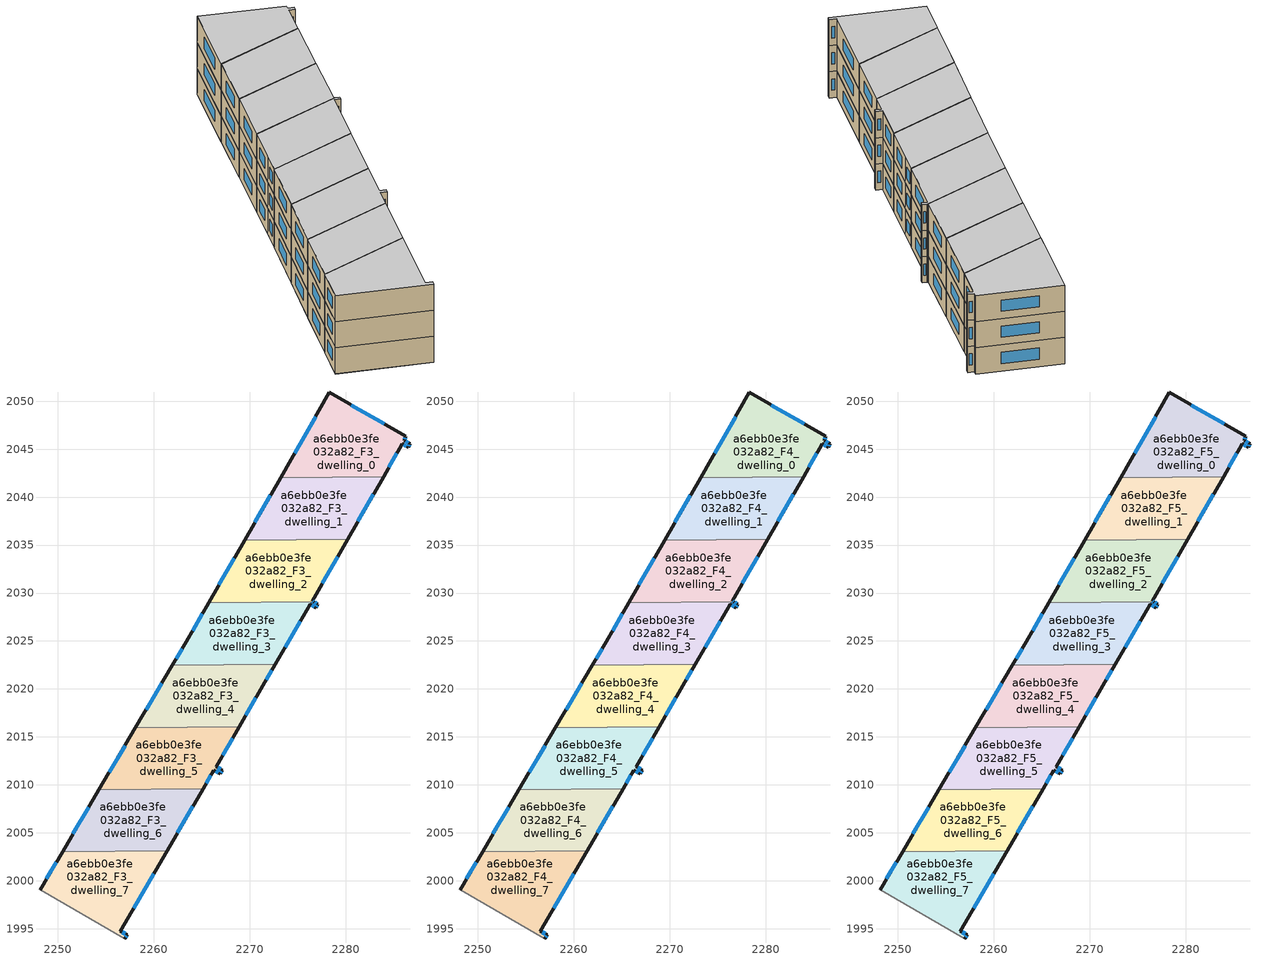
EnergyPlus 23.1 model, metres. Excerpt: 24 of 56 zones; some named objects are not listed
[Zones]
a6ebb0e3fe032a82_F3_dwelling_0
 floor to a6ebb0e3fe032a82_F2_dwelling_0 (EU_floor_Construction): 2286.3,2046.32 2286.11,2045.9 2286.71,2045.56 2286.51,2045.21 2285.9,2045.55 2283.95,2042.14 2273.22,2042.04 2278.32,2050.91 z9
 wall outside (EU_wall_Construction): 2283.95,2042.14 2285.9,2045.55 2286.51,2045.21 2286.72,2045.56 2286.11,2045.9 2286.3,2046.32 2278.32,2050.91 2273.22,2042.04 z9:12
 wall to a6ebb0e3fe032a82_F3_dwelling_1 (EU_wall_Construction): 2273.22,2042.03 2283.95,2042.14 z9:12
 window (EU_Window_Construction): 2286.54,2045.66 2286.28,2045.8 / 2286.57,2045.31 2286.66,2045.46 / 2286.07,2045.45 2286.34,2045.31 / 2284.51,2043.12 2285.34,2044.57 / 2276.86,2048.38 2274.68,2044.57 / 2284.02,2047.63 2280.6,2049.6 / 2286.17,2046.02 2286.24,2046.2 z9.86:11.14
a6ebb0e3fe032a82_F3_dwelling_1
 floor to a6ebb0e3fe032a82_F2_dwelling_1 (EU_floor_Construction): 2283.95,2042.14 2280.22,2035.61 2269.47,2035.5 2273.22,2042.04 z9
 wall outside (EU_wall_Construction): 2273.22,2042.04 2269.47,2035.5 / 2280.22,2035.61 2283.95,2042.14 z9:12
 wall to a6ebb0e3fe032a82_F3_dwelling_2 (EU_wall_Construction): 2269.47,2035.5 2280.22,2035.61 z9:12
 window (EU_Window_Construction): 2272.15,2040.17 2270.54,2037.37 / 2281.29,2037.48 2282.89,2040.28 z9.86:11.14
a6ebb0e3fe032a82_F3_dwelling_2
 floor to a6ebb0e3fe032a82_F2_dwelling_2 (EU_floor_Construction): 2280.22,2035.61 2276.54,2029.15 2276.63,2029.09 2265.72,2028.99 2269.47,2035.5 z9
 wall outside (EU_wall_Construction): 2276.63,2029.09 2276.54,2029.15 2280.22,2035.61 / 2269.47,2035.5 2265.72,2028.99 z9:12
 wall to a6ebb0e3fe032a82_F3_dwelling_3 (EU_wall_Construction): 2265.72,2028.99 2276.63,2029.09 z9:12
 window (EU_Window_Construction): 2276.61,2029.11 2276.57,2029.14 / 2268.4,2033.64 2266.79,2030.85 / 2277.59,2031 2279.17,2033.77 z9.86:11.14
a6ebb0e3fe032a82_F3_dwelling_3
 floor to a6ebb0e3fe032a82_F2_dwelling_3 (EU_floor_Construction): 2277.1,2028.82 2276.91,2028.49 2276.31,2028.82 2272.67,2022.57 2261.94,2022.47 2263.38,2024.91 2265.72,2028.99 2276.63,2029.09 z9
 wall outside (EU_wall_Construction): 2272.67,2022.57 2276.31,2028.82 2276.91,2028.49 2277.1,2028.82 2276.63,2029.09 / 2265.72,2028.99 2263.38,2024.91 2261.94,2022.47 z9:12
 wall to a6ebb0e3fe032a82_F3_dwelling_4 (EU_wall_Construction): 2261.94,2022.47 2272.67,2022.57 z9:12
 window (EU_Window_Construction): 2276.96,2028.58 2277.04,2028.72 / 2276.48,2028.72 2276.74,2028.58 / 2273.71,2024.36 2275.27,2027.03 / 2262.97,2024.21 2262.35,2023.16 / 2265.05,2027.82 2264.05,2026.07 / 2276.97,2028.9 2276.77,2029.02 z9.86:11.14
a6ebb0e3fe032a82_F3_dwelling_4
 floor to a6ebb0e3fe032a82_F2_dwelling_4 (EU_floor_Construction): 2272.67,2022.57 2271.36,2020.32 2268.9,2016.05 2258.09,2015.95 2261.94,2022.47 z9
 wall outside (EU_wall_Construction): 2261.94,2022.47 2258.09,2015.95 / 2268.9,2016.05 2271.36,2020.32 2272.67,2022.57 z9:12
 wall to a6ebb0e3fe032a82_F3_dwelling_5 (EU_wall_Construction): 2258.09,2015.95 2268.9,2016.05 z9:12
 window (EU_Window_Construction): 2260.84,2020.6 2259.19,2017.81 / 2271.73,2020.96 2272.3,2021.93 / 2269.6,2017.27 2270.66,2019.1 z9.86:11.14
a6ebb0e3fe032a82_F3_dwelling_5
 floor to a6ebb0e3fe032a82_F2_dwelling_5 (EU_floor_Construction): 2268.9,2016.05 2266.5,2011.89 2267.15,2011.54 2266.93,2011.17 2266.27,2011.55 2265.14,2009.61 2254.29,2009.5 2258.09,2015.95 z9
 wall outside (EU_wall_Construction): 2265.14,2009.61 2266.27,2011.55 2266.93,2011.17 2267.15,2011.54 2266.5,2011.89 2268.9,2016.05 / 2258.09,2015.95 2254.29,2009.5 z9:12
 wall to a6ebb0e3fe032a82_F3_dwelling_6 (EU_wall_Construction): 2254.29,2009.5 2265.14,2009.61 z9:12
 window (EU_Window_Construction): 2266.46,2011.44 2266.74,2011.28 / 2265.46,2010.16 2265.94,2010.99 / 2257.01,2014.1 2255.38,2011.34 / 2267.18,2013.08 2268.21,2014.86 / 2266.96,2011.64 2266.68,2011.79 / 2266.99,2011.28 2267.08,2011.44 z9.86:11.14
a6ebb0e3fe032a82_F3_dwelling_6
 floor to a6ebb0e3fe032a82_F2_dwelling_6 (EU_floor_Construction): 2265.14,2009.61 2261.4,2003.16 2250.49,2003.05 2254.29,2009.5 z9
 wall outside (EU_wall_Construction): 2261.4,2003.16 2265.14,2009.61 / 2254.29,2009.5 2250.49,2003.05 z9:12
 wall to a6ebb0e3fe032a82_F3_dwelling_7 (EU_wall_Construction): 2250.49,2003.05 2261.4,2003.16 z9:12
 window (EU_Window_Construction): 2262.47,2005 2264.07,2007.76 / 2253.2,2007.65 2251.57,2004.89 z9.86:11.14
a6ebb0e3fe032a82_F3_dwelling_7
 floor to a6ebb0e3fe032a82_F2_dwelling_7 (EU_floor_Construction): 2261.4,2003.16 2256.53,1994.75 2257.23,1994.38 2256.99,1993.98 2248.14,1999.07 2250.49,2003.05 z9
 wall outside (EU_wall_Construction): 2250.49,2003.05 2248.14,1999.07 / 2256.99,1993.98 2257.23,1994.38 2256.53,1994.75 2261.4,2003.16 z9:12
 wall adiabatic (EU_wall_Construction): 2248.14,1999.07 2256.99,1993.98 z9:12
 window (EU_Window_Construction): 2249.82,2001.91 2248.81,2000.21 / 2257.92,1997.15 2260.01,2000.75 / 2257.03,1994.48 2256.73,1994.64 / 2257.06,1994.09 2257.16,1994.27 z9.86:11.14
a6ebb0e3fe032a82_F4_dwelling_0
 floor to a6ebb0e3fe032a82_F3_dwelling_0 (EU_floor_Construction): 2286.3,2046.32 2286.11,2045.9 2286.71,2045.56 2286.51,2045.21 2285.9,2045.55 2283.95,2042.14 2273.22,2042.04 2278.32,2050.91 z12
 wall outside (EU_wall_Construction): 2283.95,2042.14 2285.9,2045.55 2286.51,2045.21 2286.72,2045.56 2286.11,2045.9 2286.3,2046.32 2278.32,2050.91 2273.22,2042.04 z12:15
 wall to a6ebb0e3fe032a82_F4_dwelling_1 (EU_wall_Construction): 2273.22,2042.03 2283.95,2042.14 z12:15
 window (EU_Window_Construction): 2286.54,2045.66 2286.28,2045.8 / 2286.57,2045.31 2286.66,2045.46 / 2286.07,2045.45 2286.34,2045.31 / 2284.51,2043.12 2285.34,2044.57 / 2276.86,2048.38 2274.68,2044.57 / 2284.02,2047.63 2280.6,2049.6 / 2286.17,2046.02 2286.24,2046.2 z12.86:14.14
a6ebb0e3fe032a82_F4_dwelling_1
 floor to a6ebb0e3fe032a82_F3_dwelling_1 (EU_floor_Construction): 2283.95,2042.14 2280.22,2035.61 2269.47,2035.5 2273.22,2042.04 z12
 wall outside (EU_wall_Construction): 2273.22,2042.04 2269.47,2035.5 / 2280.22,2035.61 2283.95,2042.14 z12:15
 wall to a6ebb0e3fe032a82_F4_dwelling_2 (EU_wall_Construction): 2269.47,2035.5 2280.22,2035.61 z12:15
 window (EU_Window_Construction): 2272.15,2040.17 2270.54,2037.37 / 2281.29,2037.48 2282.89,2040.28 z12.86:14.14
a6ebb0e3fe032a82_F4_dwelling_2
 floor to a6ebb0e3fe032a82_F3_dwelling_2 (EU_floor_Construction): 2280.22,2035.61 2276.54,2029.15 2276.63,2029.09 2265.72,2028.99 2269.47,2035.5 z12
 wall outside (EU_wall_Construction): 2276.63,2029.09 2276.54,2029.15 2280.22,2035.61 / 2269.47,2035.5 2265.72,2028.99 z12:15
 wall to a6ebb0e3fe032a82_F4_dwelling_3 (EU_wall_Construction): 2265.72,2028.99 2276.63,2029.09 z12:15
 window (EU_Window_Construction): 2276.61,2029.11 2276.57,2029.14 / 2268.4,2033.64 2266.79,2030.85 / 2277.59,2031 2279.17,2033.77 z12.86:14.14
a6ebb0e3fe032a82_F4_dwelling_3
 floor to a6ebb0e3fe032a82_F3_dwelling_3 (EU_floor_Construction): 2277.1,2028.82 2276.91,2028.49 2276.31,2028.82 2272.67,2022.57 2261.94,2022.47 2263.38,2024.91 2265.72,2028.99 2276.63,2029.09 z12
 wall outside (EU_wall_Construction): 2272.67,2022.57 2276.31,2028.82 2276.91,2028.49 2277.1,2028.82 2276.63,2029.09 / 2265.72,2028.99 2263.38,2024.91 2261.94,2022.47 z12:15
 wall to a6ebb0e3fe032a82_F4_dwelling_4 (EU_wall_Construction): 2261.94,2022.47 2272.67,2022.57 z12:15
 window (EU_Window_Construction): 2276.96,2028.58 2277.04,2028.72 / 2276.48,2028.72 2276.74,2028.58 / 2273.71,2024.36 2275.27,2027.03 / 2262.97,2024.21 2262.35,2023.16 / 2265.05,2027.82 2264.05,2026.07 / 2276.97,2028.9 2276.77,2029.02 z12.86:14.14
a6ebb0e3fe032a82_F4_dwelling_4
 floor to a6ebb0e3fe032a82_F3_dwelling_4 (EU_floor_Construction): 2272.67,2022.57 2271.36,2020.32 2268.9,2016.05 2258.09,2015.95 2261.94,2022.47 z12
 wall outside (EU_wall_Construction): 2261.94,2022.47 2258.09,2015.95 / 2268.9,2016.05 2271.36,2020.32 2272.67,2022.57 z12:15
 wall to a6ebb0e3fe032a82_F4_dwelling_5 (EU_wall_Construction): 2258.09,2015.95 2268.9,2016.05 z12:15
 window (EU_Window_Construction): 2260.84,2020.6 2259.19,2017.81 / 2271.73,2020.96 2272.3,2021.93 / 2269.6,2017.27 2270.66,2019.1 z12.86:14.14
a6ebb0e3fe032a82_F4_dwelling_5
 floor to a6ebb0e3fe032a82_F3_dwelling_5 (EU_floor_Construction): 2268.9,2016.05 2266.5,2011.89 2267.15,2011.54 2266.93,2011.17 2266.27,2011.55 2265.14,2009.61 2254.29,2009.5 2258.09,2015.95 z12
 wall outside (EU_wall_Construction): 2265.14,2009.61 2266.27,2011.55 2266.93,2011.17 2267.15,2011.54 2266.5,2011.89 2268.9,2016.05 / 2258.09,2015.95 2254.29,2009.5 z12:15
 wall to a6ebb0e3fe032a82_F4_dwelling_6 (EU_wall_Construction): 2254.29,2009.5 2265.14,2009.61 z12:15
 window (EU_Window_Construction): 2266.46,2011.44 2266.74,2011.28 / 2265.46,2010.16 2265.94,2010.99 / 2257.01,2014.1 2255.38,2011.34 / 2267.18,2013.08 2268.21,2014.86 / 2266.96,2011.64 2266.68,2011.79 / 2266.99,2011.28 2267.08,2011.44 z12.86:14.14
a6ebb0e3fe032a82_F4_dwelling_6
 floor to a6ebb0e3fe032a82_F3_dwelling_6 (EU_floor_Construction): 2265.14,2009.61 2261.4,2003.16 2250.49,2003.05 2254.29,2009.5 z12
 wall outside (EU_wall_Construction): 2261.4,2003.16 2265.14,2009.61 / 2254.29,2009.5 2250.49,2003.05 z12:15
 wall to a6ebb0e3fe032a82_F4_dwelling_7 (EU_wall_Construction): 2250.49,2003.05 2261.4,2003.16 z12:15
 window (EU_Window_Construction): 2262.47,2005 2264.07,2007.76 / 2253.2,2007.65 2251.57,2004.89 z12.86:14.14
a6ebb0e3fe032a82_F4_dwelling_7
 floor to a6ebb0e3fe032a82_F3_dwelling_7 (EU_floor_Construction): 2261.4,2003.16 2256.53,1994.75 2257.23,1994.38 2256.99,1993.98 2248.14,1999.07 2250.49,2003.05 z12
 wall outside (EU_wall_Construction): 2250.49,2003.05 2248.14,1999.07 / 2256.99,1993.98 2257.23,1994.38 2256.53,1994.75 2261.4,2003.16 z12:15
 wall adiabatic (EU_wall_Construction): 2248.14,1999.07 2256.99,1993.98 z12:15
 window (EU_Window_Construction): 2249.82,2001.91 2248.81,2000.21 / 2257.92,1997.15 2260.01,2000.75 / 2257.03,1994.48 2256.73,1994.64 / 2257.06,1994.09 2257.16,1994.27 z12.86:14.14
a6ebb0e3fe032a82_F5_dwelling_0
 floor to a6ebb0e3fe032a82_F4_dwelling_0 (EU_floor_Construction): 2286.3,2046.32 2286.11,2045.9 2286.71,2045.56 2286.51,2045.21 2285.9,2045.55 2283.95,2042.14 2273.22,2042.04 2278.32,2050.91 z15
 wall outside (EU_wall_Construction): 2283.95,2042.14 2285.9,2045.55 2286.51,2045.21 2286.72,2045.56 2286.11,2045.9 2286.3,2046.32 2278.32,2050.91 2273.22,2042.04 z15:18
 wall to a6ebb0e3fe032a82_F5_dwelling_1 (EU_wall_Construction): 2273.22,2042.03 2283.95,2042.14 z15:18
 window (EU_Window_Construction): 2286.54,2045.66 2286.28,2045.8 / 2286.57,2045.31 2286.66,2045.46 / 2286.07,2045.45 2286.34,2045.31 / 2284.51,2043.12 2285.34,2044.57 / 2276.86,2048.38 2274.68,2044.57 / 2284.02,2047.63 2280.6,2049.6 / 2286.17,2046.02 2286.24,2046.2 z15.86:17.14
 ceiling to a6ebb0e3fe032a82_F6_dwelling_0 (EU_floor_Construction): 2283.95,2042.14 2285.9,2045.55 2286.51,2045.21 2286.71,2045.56 2286.11,2045.9 2286.3,2046.32 2278.32,2050.91 2273.22,2042.04 z18
a6ebb0e3fe032a82_F5_dwelling_1
 floor to a6ebb0e3fe032a82_F4_dwelling_1 (EU_floor_Construction): 2283.95,2042.14 2280.22,2035.61 2269.47,2035.5 2273.22,2042.04 z15
 wall outside (EU_wall_Construction): 2273.22,2042.04 2269.47,2035.5 / 2280.22,2035.61 2283.95,2042.14 z15:18
 wall to a6ebb0e3fe032a82_F5_dwelling_2 (EU_wall_Construction): 2269.47,2035.5 2280.22,2035.61 z15:18
 window (EU_Window_Construction): 2272.15,2040.17 2270.54,2037.37 / 2281.29,2037.48 2282.89,2040.28 z15.86:17.14
 ceiling to a6ebb0e3fe032a82_F6_dwelling_1 (EU_floor_Construction): 2280.22,2035.61 2283.95,2042.14 2273.22,2042.04 2269.47,2035.5 z18
a6ebb0e3fe032a82_F5_dwelling_2
 floor to a6ebb0e3fe032a82_F4_dwelling_2 (EU_floor_Construction): 2280.22,2035.61 2276.54,2029.15 2276.63,2029.09 2265.72,2028.99 2269.47,2035.5 z15
 wall outside (EU_wall_Construction): 2276.63,2029.09 2276.54,2029.15 2280.22,2035.61 / 2269.47,2035.5 2265.72,2028.99 z15:18
 wall to a6ebb0e3fe032a82_F5_dwelling_3 (EU_wall_Construction): 2265.72,2028.99 2276.63,2029.09 z15:18
 window (EU_Window_Construction): 2276.61,2029.11 2276.57,2029.14 / 2268.4,2033.64 2266.79,2030.85 / 2277.59,2031 2279.17,2033.77 z15.86:17.14
 ceiling to a6ebb0e3fe032a82_F6_dwelling_2 (EU_floor_Construction): 2276.63,2029.09 2276.54,2029.15 2280.22,2035.61 2269.47,2035.5 2265.72,2028.99 z18
a6ebb0e3fe032a82_F5_dwelling_3
 floor to a6ebb0e3fe032a82_F4_dwelling_3 (EU_floor_Construction): 2277.1,2028.82 2276.91,2028.49 2276.31,2028.82 2272.67,2022.57 2261.94,2022.47 2263.38,2024.91 2265.72,2028.99 2276.63,2029.09 z15
 wall outside (EU_wall_Construction): 2272.67,2022.57 2276.31,2028.82 2276.91,2028.49 2277.1,2028.82 2276.63,2029.09 / 2265.72,2028.99 2263.38,2024.91 2261.94,2022.47 z15:18
 wall to a6ebb0e3fe032a82_F5_dwelling_4 (EU_wall_Construction): 2261.94,2022.47 2272.67,2022.57 z15:18
 window (EU_Window_Construction): 2276.96,2028.58 2277.04,2028.72 / 2276.48,2028.72 2276.74,2028.58 / 2273.71,2024.36 2275.27,2027.03 / 2262.97,2024.21 2262.35,2023.16 / 2265.05,2027.82 2264.05,2026.07 / 2276.97,2028.9 2276.77,2029.02 z15.86:17.14
 ceiling to a6ebb0e3fe032a82_F6_dwelling_3 (EU_floor_Construction): 2272.67,2022.57 2276.31,2028.82 2276.91,2028.49 2277.1,2028.82 2276.63,2029.09 2265.72,2028.99 2263.38,2024.91 2261.94,2022.47 z18
a6ebb0e3fe032a82_F5_dwelling_4
 floor to a6ebb0e3fe032a82_F4_dwelling_4 (EU_floor_Construction): 2272.67,2022.57 2271.36,2020.32 2268.9,2016.05 2258.09,2015.95 2261.94,2022.47 z15
 wall outside (EU_wall_Construction): 2261.94,2022.47 2258.09,2015.95 / 2268.9,2016.05 2271.36,2020.32 2272.67,2022.57 z15:18
 wall to a6ebb0e3fe032a82_F5_dwelling_5 (EU_wall_Construction): 2258.09,2015.95 2268.9,2016.05 z15:18
 window (EU_Window_Construction): 2260.84,2020.6 2259.19,2017.81 / 2271.73,2020.96 2272.3,2021.93 / 2269.6,2017.27 2270.66,2019.1 z15.86:17.14
 ceiling to a6ebb0e3fe032a82_F6_dwelling_4 (EU_floor_Construction): 2268.9,2016.05 2271.36,2020.32 2272.67,2022.57 2261.94,2022.47 2258.09,2015.95 z18
a6ebb0e3fe032a82_F5_dwelling_5
 floor to a6ebb0e3fe032a82_F4_dwelling_5 (EU_floor_Construction): 2268.9,2016.05 2266.5,2011.89 2267.15,2011.54 2266.93,2011.17 2266.27,2011.55 2265.14,2009.61 2254.29,2009.5 2258.09,2015.95 z15
 wall outside (EU_wall_Construction): 2265.14,2009.61 2266.27,2011.55 2266.93,2011.17 2267.15,2011.54 2266.5,2011.89 2268.9,2016.05 / 2258.09,2015.95 2254.29,2009.5 z15:18
 wall to a6ebb0e3fe032a82_F5_dwelling_6 (EU_wall_Construction): 2254.29,2009.5 2265.14,2009.61 z15:18
 window (EU_Window_Construction): 2266.46,2011.44 2266.74,2011.28 / 2265.46,2010.16 2265.94,2010.99 / 2257.01,2014.1 2255.38,2011.34 / 2267.18,2013.08 2268.21,2014.86 / 2266.96,2011.64 2266.68,2011.79 / 2266.99,2011.28 2267.08,2011.44 z15.86:17.14
 ceiling to a6ebb0e3fe032a82_F6_dwelling_5 (EU_floor_Construction): 2266.93,2011.17 2267.15,2011.54 2266.5,2011.89 2268.9,2016.05 2258.09,2015.95 2254.29,2009.5 2265.14,2009.61 2266.27,2011.55 z18
a6ebb0e3fe032a82_F5_dwelling_6
 floor to a6ebb0e3fe032a82_F4_dwelling_6 (EU_floor_Construction): 2265.14,2009.61 2261.4,2003.16 2250.49,2003.05 2254.29,2009.5 z15
 wall outside (EU_wall_Construction): 2261.4,2003.16 2265.14,2009.61 / 2254.29,2009.5 2250.49,2003.05 z15:18
 wall to a6ebb0e3fe032a82_F5_dwelling_7 (EU_wall_Construction): 2250.49,2003.05 2261.4,2003.16 z15:18
 window (EU_Window_Construction): 2262.47,2005 2264.07,2007.76 / 2253.2,2007.65 2251.57,2004.89 z15.86:17.14
 ceiling to a6ebb0e3fe032a82_F6_dwelling_6 (EU_floor_Construction): 2261.4,2003.16 2265.14,2009.61 2254.29,2009.5 2250.49,2003.05 z18
a6ebb0e3fe032a82_F5_dwelling_7
 floor to a6ebb0e3fe032a82_F4_dwelling_7 (EU_floor_Construction): 2261.4,2003.16 2256.53,1994.75 2257.23,1994.38 2256.99,1993.98 2248.14,1999.07 2250.49,2003.05 z15
 wall outside (EU_wall_Construction): 2250.49,2003.05 2248.14,1999.07 / 2256.99,1993.98 2257.23,1994.38 2256.53,1994.75 2261.4,2003.16 z15:18
 wall adiabatic (EU_wall_Construction): 2248.14,1999.07 2256.99,1993.98 z15:18
 window (EU_Window_Construction): 2249.82,2001.91 2248.81,2000.21 / 2257.92,1997.15 2260.01,2000.75 / 2257.03,1994.48 2256.73,1994.64 / 2257.06,1994.09 2257.16,1994.27 z15.86:17.14
 ceiling to a6ebb0e3fe032a82_F6_dwelling_7 (EU_floor_Construction): 2257.23,1994.38 2256.53,1994.75 2261.4,2003.16 2250.49,2003.05 2248.14,1999.07 2256.99,1993.98 z18
[Building]
EU S2 Campaign: North Axis=0; Terrain=City; Solar Distribution=FullExterior
[Site:Location]
Helsinki-Vantaa.AP: Latitude=60.317; Longitude=24.963; Time Zone=2; Elevation=54.6
[SizingPeriod:WeatherFileDays]
AnnualSizingPeriod: Begin Month=1; Begin Day of Month=1; End Month=12; End Day of Month=31; Day of Week for Start Day=Monday; Use Weather File Daylight Saving Period=No; Use Weather File Rain and Snow Indicators=No
[MATERIAL]
EU_InternalMass_Material: Roughness=MediumRough; Thickness=0.1; Conductivity=1; Density=1800; Specific Heat=900; Thermal Absorptance=0.9; Solar Absorptance=0.7; Visible Absorptance=0.7
[MATERIAL:NOMASS] Roughness=MediumRough; Thermal Absorptance=0.9; Solar Absorptance=0.7; Visible Absorptance=0.7
Name | Thermal Resistance
EU_wall_NoMass | 1.10183
EU_floor_NoMass | 1.70606
[WINDOWMATERIAL:SIMPLEGLAZINGSYSTEM]
EU_Window_SimpleGlazing: UFactor=3.11035; Solar Heat Gain Coefficient=0.8; Visible Transmittance=0.8
[CONSTRUCTION]
EU_wall_Construction: EU_wall_NoMass
EU_floor_Construction: EU_floor_NoMass
EU_Window_Construction: EU_Window_SimpleGlazing
EU_InternalMass_Construction: EU_InternalMass_Material
[ZONE] Type=1; Multiplier=1; Ceiling Height=autocalculate; Floor Area=autocalculate; Part of Total Floor Area=Yes
Name | Volume
a6ebb0e3fe032a82_F3_dwelling_0; a6ebb0e3fe032a82_F4_dwelling_0; a6ebb0e3fe032a82_F5_dwelling_0 | 209.34
a6ebb0e3fe032a82_F3_dwelling_1; a6ebb0e3fe032a82_F4_dwelling_1; a6ebb0e3fe032a82_F5_dwelling_1 | 209.347
a6ebb0e3fe032a82_F3_dwelling_2; a6ebb0e3fe032a82_F4_dwelling_2; a6ebb0e3fe032a82_F5_dwelling_2 | 209.35
a6ebb0e3fe032a82_F3_dwelling_3; a6ebb0e3fe032a82_F4_dwelling_3; a6ebb0e3fe032a82_F5_dwelling_3 | 209.364
a6ebb0e3fe032a82_F3_dwelling_4; a6ebb0e3fe032a82_F4_dwelling_4; a6ebb0e3fe032a82_F5_dwelling_4 | 209.339
a6ebb0e3fe032a82_F3_dwelling_5; a6ebb0e3fe032a82_F4_dwelling_5; a6ebb0e3fe032a82_F5_dwelling_5 | 209.369
a6ebb0e3fe032a82_F3_dwelling_6; a6ebb0e3fe032a82_F4_dwelling_6; a6ebb0e3fe032a82_F5_dwelling_6 | 209.344
a6ebb0e3fe032a82_F3_dwelling_7; a6ebb0e3fe032a82_F4_dwelling_7; a6ebb0e3fe032a82_F5_dwelling_7 | 209.352
[INTERNALMASS] Construction=EU_InternalMass_Construction
Name | Zone or ZoneList | Surface Area
a6ebb0e3fe032a82_F3_dwelling_0_EU_InternalMass | a6ebb0e3fe032a82_F3_dwelling_0 | 69.7798
a6ebb0e3fe032a82_F3_dwelling_1_EU_InternalMass | a6ebb0e3fe032a82_F3_dwelling_1 | 69.7823
a6ebb0e3fe032a82_F3_dwelling_2_EU_InternalMass | a6ebb0e3fe032a82_F3_dwelling_2 | 69.7834
a6ebb0e3fe032a82_F3_dwelling_3_EU_InternalMass | a6ebb0e3fe032a82_F3_dwelling_3 | 69.7878
a6ebb0e3fe032a82_F3_dwelling_4_EU_InternalMass | a6ebb0e3fe032a82_F3_dwelling_4 | 69.7798
a6ebb0e3fe032a82_F3_dwelling_5_EU_InternalMass | a6ebb0e3fe032a82_F3_dwelling_5 | 69.7901
a6ebb0e3fe032a82_F3_dwelling_6_EU_InternalMass | a6ebb0e3fe032a82_F3_dwelling_6 | 69.781
a6ebb0e3fe032a82_F3_dwelling_7_EU_InternalMass | a6ebb0e3fe032a82_F3_dwelling_7 | 69.7842
a6ebb0e3fe032a82_F4_dwelling_0_EU_InternalMass | a6ebb0e3fe032a82_F4_dwelling_0 | 69.7798
a6ebb0e3fe032a82_F4_dwelling_1_EU_InternalMass | a6ebb0e3fe032a82_F4_dwelling_1 | 69.7823
a6ebb0e3fe032a82_F4_dwelling_2_EU_InternalMass | a6ebb0e3fe032a82_F4_dwelling_2 | 69.7834
a6ebb0e3fe032a82_F4_dwelling_3_EU_InternalMass | a6ebb0e3fe032a82_F4_dwelling_3 | 69.7878
a6ebb0e3fe032a82_F4_dwelling_4_EU_InternalMass | a6ebb0e3fe032a82_F4_dwelling_4 | 69.7798
a6ebb0e3fe032a82_F4_dwelling_5_EU_InternalMass | a6ebb0e3fe032a82_F4_dwelling_5 | 69.7901
a6ebb0e3fe032a82_F4_dwelling_6_EU_InternalMass | a6ebb0e3fe032a82_F4_dwelling_6 | 69.781
a6ebb0e3fe032a82_F4_dwelling_7_EU_InternalMass | a6ebb0e3fe032a82_F4_dwelling_7 | 69.7842
a6ebb0e3fe032a82_F5_dwelling_0_EU_InternalMass | a6ebb0e3fe032a82_F5_dwelling_0 | 69.7798
a6ebb0e3fe032a82_F5_dwelling_1_EU_InternalMass | a6ebb0e3fe032a82_F5_dwelling_1 | 69.7823
a6ebb0e3fe032a82_F5_dwelling_2_EU_InternalMass | a6ebb0e3fe032a82_F5_dwelling_2 | 69.7834
a6ebb0e3fe032a82_F5_dwelling_3_EU_InternalMass | a6ebb0e3fe032a82_F5_dwelling_3 | 69.7878
a6ebb0e3fe032a82_F5_dwelling_4_EU_InternalMass | a6ebb0e3fe032a82_F5_dwelling_4 | 69.7798
a6ebb0e3fe032a82_F5_dwelling_5_EU_InternalMass | a6ebb0e3fe032a82_F5_dwelling_5 | 69.7901
a6ebb0e3fe032a82_F5_dwelling_6_EU_InternalMass | a6ebb0e3fe032a82_F5_dwelling_6 | 69.781
a6ebb0e3fe032a82_F5_dwelling_7_EU_InternalMass | a6ebb0e3fe032a82_F5_dwelling_7 | 69.7842
[OTHEREQUIPMENT] Fuel Type=Electricity; Design Level Calculation Method=Watts/Area; Power per Zone Floor Area=1; Fraction Latent=0; Fraction Radiant=0; Fraction Lost=0; Carbon Dioxide Generation Rate=0; EndUse Subcategory=EU_Step8_InternalGains
Name | Zone or ZoneList or Space or SpaceList | Schedule
EU_Step8_InternalGain_a6ebb0e3fe032a82_F3_dwelling_0_f000 | a6ebb0e3fe032a82_F3_dwelling_0 | EU_Step8_GainSchedule_a6ebb0e3fe032a82_F3_dwelling_0_f000
EU_Step8_InternalGain_a6ebb0e3fe032a82_F3_dwelling_1_f000 | a6ebb0e3fe032a82_F3_dwelling_1 | EU_Step8_GainSchedule_a6ebb0e3fe032a82_F3_dwelling_1_f000
EU_Step8_InternalGain_a6ebb0e3fe032a82_F3_dwelling_2_f000 | a6ebb0e3fe032a82_F3_dwelling_2 | EU_Step8_GainSchedule_a6ebb0e3fe032a82_F3_dwelling_2_f000
EU_Step8_InternalGain_a6ebb0e3fe032a82_F3_dwelling_3_f000 | a6ebb0e3fe032a82_F3_dwelling_3 | EU_Step8_GainSchedule_a6ebb0e3fe032a82_F3_dwelling_3_f000
EU_Step8_InternalGain_a6ebb0e3fe032a82_F3_dwelling_4_f000 | a6ebb0e3fe032a82_F3_dwelling_4 | EU_Step8_GainSchedule_a6ebb0e3fe032a82_F3_dwelling_4_f000
EU_Step8_InternalGain_a6ebb0e3fe032a82_F3_dwelling_5_f000 | a6ebb0e3fe032a82_F3_dwelling_5 | EU_Step8_GainSchedule_a6ebb0e3fe032a82_F3_dwelling_5_f000
EU_Step8_InternalGain_a6ebb0e3fe032a82_F3_dwelling_6_f000 | a6ebb0e3fe032a82_F3_dwelling_6 | EU_Step8_GainSchedule_a6ebb0e3fe032a82_F3_dwelling_6_f000
EU_Step8_InternalGain_a6ebb0e3fe032a82_F3_dwelling_7_f000 | a6ebb0e3fe032a82_F3_dwelling_7 | EU_Step8_GainSchedule_a6ebb0e3fe032a82_F3_dwelling_7_f000
EU_Step8_InternalGain_a6ebb0e3fe032a82_F4_dwelling_0_f000 | a6ebb0e3fe032a82_F4_dwelling_0 | EU_Step8_GainSchedule_a6ebb0e3fe032a82_F4_dwelling_0_f000
EU_Step8_InternalGain_a6ebb0e3fe032a82_F4_dwelling_1_f000 | a6ebb0e3fe032a82_F4_dwelling_1 | EU_Step8_GainSchedule_a6ebb0e3fe032a82_F4_dwelling_1_f000
EU_Step8_InternalGain_a6ebb0e3fe032a82_F4_dwelling_2_f000 | a6ebb0e3fe032a82_F4_dwelling_2 | EU_Step8_GainSchedule_a6ebb0e3fe032a82_F4_dwelling_2_f000
EU_Step8_InternalGain_a6ebb0e3fe032a82_F4_dwelling_3_f000 | a6ebb0e3fe032a82_F4_dwelling_3 | EU_Step8_GainSchedule_a6ebb0e3fe032a82_F4_dwelling_3_f000
EU_Step8_InternalGain_a6ebb0e3fe032a82_F4_dwelling_4_f000 | a6ebb0e3fe032a82_F4_dwelling_4 | EU_Step8_GainSchedule_a6ebb0e3fe032a82_F4_dwelling_4_f000
EU_Step8_InternalGain_a6ebb0e3fe032a82_F4_dwelling_5_f000 | a6ebb0e3fe032a82_F4_dwelling_5 | EU_Step8_GainSchedule_a6ebb0e3fe032a82_F4_dwelling_5_f000
EU_Step8_InternalGain_a6ebb0e3fe032a82_F4_dwelling_6_f000 | a6ebb0e3fe032a82_F4_dwelling_6 | EU_Step8_GainSchedule_a6ebb0e3fe032a82_F4_dwelling_6_f000
EU_Step8_InternalGain_a6ebb0e3fe032a82_F4_dwelling_7_f000 | a6ebb0e3fe032a82_F4_dwelling_7 | EU_Step8_GainSchedule_a6ebb0e3fe032a82_F4_dwelling_7_f000
EU_Step8_InternalGain_a6ebb0e3fe032a82_F5_dwelling_0_f000 | a6ebb0e3fe032a82_F5_dwelling_0 | EU_Step8_GainSchedule_a6ebb0e3fe032a82_F5_dwelling_0_f000
EU_Step8_InternalGain_a6ebb0e3fe032a82_F5_dwelling_1_f000 | a6ebb0e3fe032a82_F5_dwelling_1 | EU_Step8_GainSchedule_a6ebb0e3fe032a82_F5_dwelling_1_f000
EU_Step8_InternalGain_a6ebb0e3fe032a82_F5_dwelling_2_f000 | a6ebb0e3fe032a82_F5_dwelling_2 | EU_Step8_GainSchedule_a6ebb0e3fe032a82_F5_dwelling_2_f000
EU_Step8_InternalGain_a6ebb0e3fe032a82_F5_dwelling_3_f000 | a6ebb0e3fe032a82_F5_dwelling_3 | EU_Step8_GainSchedule_a6ebb0e3fe032a82_F5_dwelling_3_f000
EU_Step8_InternalGain_a6ebb0e3fe032a82_F5_dwelling_4_f000 | a6ebb0e3fe032a82_F5_dwelling_4 | EU_Step8_GainSchedule_a6ebb0e3fe032a82_F5_dwelling_4_f000
EU_Step8_InternalGain_a6ebb0e3fe032a82_F5_dwelling_5_f000 | a6ebb0e3fe032a82_F5_dwelling_5 | EU_Step8_GainSchedule_a6ebb0e3fe032a82_F5_dwelling_5_f000
EU_Step8_InternalGain_a6ebb0e3fe032a82_F5_dwelling_6_f000 | a6ebb0e3fe032a82_F5_dwelling_6 | EU_Step8_GainSchedule_a6ebb0e3fe032a82_F5_dwelling_6_f000
EU_Step8_InternalGain_a6ebb0e3fe032a82_F5_dwelling_7_f000 | a6ebb0e3fe032a82_F5_dwelling_7 | EU_Step8_GainSchedule_a6ebb0e3fe032a82_F5_dwelling_7_f000
[ZONEVENTILATION:DESIGNFLOWRATE] Schedule=EU_AlwaysOn; Design Flow Rate Calculation Method=AirChanges/Hour; Air Changes per Hour=0.756316; Ventilation Type=Natural; Fan Pressure Rise=0; Fan Total Efficiency=1; Constant Term Coefficient=1; Temperature Term Coefficient=0; Velocity Term Coefficient=0; Velocity Squared Term Coefficient=0; Minimum Indoor Temperature=-100; Maximum Indoor Temperature=100; Delta Temperature=-100; Minimum Outdoor Temperature=-100; Maximum Outdoor Temperature=100; Maximum Wind Speed=40
Name | Zone or ZoneList or Space or SpaceList
EU_ConstantAir_a6ebb0e3fe032a82_F3_dwelling_0 | a6ebb0e3fe032a82_F3_dwelling_0
EU_ConstantAir_a6ebb0e3fe032a82_F3_dwelling_1 | a6ebb0e3fe032a82_F3_dwelling_1
EU_ConstantAir_a6ebb0e3fe032a82_F3_dwelling_2 | a6ebb0e3fe032a82_F3_dwelling_2
EU_ConstantAir_a6ebb0e3fe032a82_F3_dwelling_3 | a6ebb0e3fe032a82_F3_dwelling_3
EU_ConstantAir_a6ebb0e3fe032a82_F3_dwelling_4 | a6ebb0e3fe032a82_F3_dwelling_4
EU_ConstantAir_a6ebb0e3fe032a82_F3_dwelling_5 | a6ebb0e3fe032a82_F3_dwelling_5
EU_ConstantAir_a6ebb0e3fe032a82_F3_dwelling_6 | a6ebb0e3fe032a82_F3_dwelling_6
EU_ConstantAir_a6ebb0e3fe032a82_F3_dwelling_7 | a6ebb0e3fe032a82_F3_dwelling_7
EU_ConstantAir_a6ebb0e3fe032a82_F4_dwelling_0 | a6ebb0e3fe032a82_F4_dwelling_0
EU_ConstantAir_a6ebb0e3fe032a82_F4_dwelling_1 | a6ebb0e3fe032a82_F4_dwelling_1
EU_ConstantAir_a6ebb0e3fe032a82_F4_dwelling_2 | a6ebb0e3fe032a82_F4_dwelling_2
EU_ConstantAir_a6ebb0e3fe032a82_F4_dwelling_3 | a6ebb0e3fe032a82_F4_dwelling_3
EU_ConstantAir_a6ebb0e3fe032a82_F4_dwelling_4 | a6ebb0e3fe032a82_F4_dwelling_4
EU_ConstantAir_a6ebb0e3fe032a82_F4_dwelling_5 | a6ebb0e3fe032a82_F4_dwelling_5
EU_ConstantAir_a6ebb0e3fe032a82_F4_dwelling_6 | a6ebb0e3fe032a82_F4_dwelling_6
EU_ConstantAir_a6ebb0e3fe032a82_F4_dwelling_7 | a6ebb0e3fe032a82_F4_dwelling_7
EU_ConstantAir_a6ebb0e3fe032a82_F5_dwelling_0 | a6ebb0e3fe032a82_F5_dwelling_0
EU_ConstantAir_a6ebb0e3fe032a82_F5_dwelling_1 | a6ebb0e3fe032a82_F5_dwelling_1
EU_ConstantAir_a6ebb0e3fe032a82_F5_dwelling_2 | a6ebb0e3fe032a82_F5_dwelling_2
EU_ConstantAir_a6ebb0e3fe032a82_F5_dwelling_3 | a6ebb0e3fe032a82_F5_dwelling_3
EU_ConstantAir_a6ebb0e3fe032a82_F5_dwelling_4 | a6ebb0e3fe032a82_F5_dwelling_4
EU_ConstantAir_a6ebb0e3fe032a82_F5_dwelling_5 | a6ebb0e3fe032a82_F5_dwelling_5
EU_ConstantAir_a6ebb0e3fe032a82_F5_dwelling_6 | a6ebb0e3fe032a82_F5_dwelling_6
EU_ConstantAir_a6ebb0e3fe032a82_F5_dwelling_7 | a6ebb0e3fe032a82_F5_dwelling_7
[HVACTEMPLATE:ZONE:IDEALLOADSAIRSYSTEM] System Availability Schedule=EU_AlwaysOn; Maximum Heating Supply Air Temperature=50; Minimum Cooling Supply Air Temperature=13; Maximum Heating Supply Air Humidity Ratio=0.0156; Minimum Cooling Supply Air Humidity Ratio=0.0077; Heating Limit=NoLimit; Cooling Limit=NoLimit; Heating Availability Schedule=EU_AlwaysOn; Cooling Availability Schedule=EU_CoolingOff; Dehumidification Control Type=ConstantSensibleHeatRatio; Cooling Sensible Heat Ratio=0.7; Dehumidification Setpoint=60; Humidification Control Type=None; Humidification Setpoint=30; Outdoor Air Method=None; Outdoor Air Flow Rate per Person=0.00944; Outdoor Air Flow Rate per Zone Floor Area=0; Outdoor Air Flow Rate per Zone=0; Demand Controlled Ventilation Type=None; Outdoor Air Economizer Type=NoEconomizer; Heat Recovery Type=None; Sensible Heat Recovery Effectiveness=0.7; Latent Heat Recovery Effectiveness=0.65
Name | Template Thermostat
a6ebb0e3fe032a82_F3_dwelling_0 | EU_HeatOnly_a6ebb0e3fe032a82_F3_dwelling_0
a6ebb0e3fe032a82_F3_dwelling_1 | EU_HeatOnly_a6ebb0e3fe032a82_F3_dwelling_1
a6ebb0e3fe032a82_F3_dwelling_2 | EU_HeatOnly_a6ebb0e3fe032a82_F3_dwelling_2
a6ebb0e3fe032a82_F3_dwelling_3 | EU_HeatOnly_a6ebb0e3fe032a82_F3_dwelling_3
a6ebb0e3fe032a82_F3_dwelling_4 | EU_HeatOnly_a6ebb0e3fe032a82_F3_dwelling_4
a6ebb0e3fe032a82_F3_dwelling_5 | EU_HeatOnly_a6ebb0e3fe032a82_F3_dwelling_5
a6ebb0e3fe032a82_F3_dwelling_6 | EU_HeatOnly_a6ebb0e3fe032a82_F3_dwelling_6
a6ebb0e3fe032a82_F3_dwelling_7 | EU_HeatOnly_a6ebb0e3fe032a82_F3_dwelling_7
a6ebb0e3fe032a82_F4_dwelling_0 | EU_HeatOnly_a6ebb0e3fe032a82_F4_dwelling_0
a6ebb0e3fe032a82_F4_dwelling_1 | EU_HeatOnly_a6ebb0e3fe032a82_F4_dwelling_1
a6ebb0e3fe032a82_F4_dwelling_2 | EU_HeatOnly_a6ebb0e3fe032a82_F4_dwelling_2
a6ebb0e3fe032a82_F4_dwelling_3 | EU_HeatOnly_a6ebb0e3fe032a82_F4_dwelling_3
a6ebb0e3fe032a82_F4_dwelling_4 | EU_HeatOnly_a6ebb0e3fe032a82_F4_dwelling_4
a6ebb0e3fe032a82_F4_dwelling_5 | EU_HeatOnly_a6ebb0e3fe032a82_F4_dwelling_5
a6ebb0e3fe032a82_F4_dwelling_6 | EU_HeatOnly_a6ebb0e3fe032a82_F4_dwelling_6
a6ebb0e3fe032a82_F4_dwelling_7 | EU_HeatOnly_a6ebb0e3fe032a82_F4_dwelling_7
a6ebb0e3fe032a82_F5_dwelling_0 | EU_HeatOnly_a6ebb0e3fe032a82_F5_dwelling_0
a6ebb0e3fe032a82_F5_dwelling_1 | EU_HeatOnly_a6ebb0e3fe032a82_F5_dwelling_1
a6ebb0e3fe032a82_F5_dwelling_2 | EU_HeatOnly_a6ebb0e3fe032a82_F5_dwelling_2
a6ebb0e3fe032a82_F5_dwelling_3 | EU_HeatOnly_a6ebb0e3fe032a82_F5_dwelling_3
a6ebb0e3fe032a82_F5_dwelling_4 | EU_HeatOnly_a6ebb0e3fe032a82_F5_dwelling_4
a6ebb0e3fe032a82_F5_dwelling_5 | EU_HeatOnly_a6ebb0e3fe032a82_F5_dwelling_5
a6ebb0e3fe032a82_F5_dwelling_6 | EU_HeatOnly_a6ebb0e3fe032a82_F5_dwelling_6
a6ebb0e3fe032a82_F5_dwelling_7 | EU_HeatOnly_a6ebb0e3fe032a82_F5_dwelling_7
[SIZING:ZONE] Zone Cooling Design Supply Air Temperature Input Method=SupplyAirTemperature; Zone Cooling Design Supply Air Temperature=13; Zone Heating Design Supply Air Temperature Input Method=SupplyAirTemperature; Zone Heating Design Supply Air Temperature=50; Zone Cooling Design Supply Air Humidity Ratio=0.008; Zone Heating Design Supply Air Humidity Ratio=0.008; Cooling Design Air Flow Method=DesignDay; Cooling Design Air Flow Rate=0; Cooling Minimum Air Flow per Zone Floor Area=0.000762; Cooling Minimum Air Flow=0; Cooling Minimum Air Flow Fraction=0.2; Heating Design Air Flow Method=DesignDay; Heating Design Air Flow Rate=0; Heating Maximum Air Flow per Zone Floor Area=0.002032; Heating Maximum Air Flow=0.141576; Heating Maximum Air Flow Fraction=0.3; Account for Dedicated Outdoor Air System=No; Dedicated Outdoor Air System Control Strategy=NeutralSupplyAir; Dedicated Outdoor Air Low Setpoint Temperature for Design=autosize; Dedicated Outdoor Air High Setpoint Temperature for Design=autosize; Zone Load Sizing Method=Sensible Load Only No Latent Load; Zone Latent Cooling Design Supply Air Humidity Ratio Input Method=HumidityRatioDifference; Zone Cooling Design Supply Air Humidity Ratio Difference=0.005; Zone Latent Heating Design Supply Air Humidity Ratio Input Method=HumidityRatioDifference; Zone Humidification Design Supply Air Humidity Ratio Difference=0.005
a6ebb0e3fe032a82_F3_dwelling_0; a6ebb0e3fe032a82_F3_dwelling_1; a6ebb0e3fe032a82_F3_dwelling_2; a6ebb0e3fe032a82_F3_dwelling_3; a6ebb0e3fe032a82_F3_dwelling_4; a6ebb0e3fe032a82_F3_dwelling_5; a6ebb0e3fe032a82_F3_dwelling_6; a6ebb0e3fe032a82_F3_dwelling_7; a6ebb0e3fe032a82_F4_dwelling_0; a6ebb0e3fe032a82_F4_dwelling_1; a6ebb0e3fe032a82_F4_dwelling_2; a6ebb0e3fe032a82_F4_dwelling_3; a6ebb0e3fe032a82_F4_dwelling_4; a6ebb0e3fe032a82_F4_dwelling_5; a6ebb0e3fe032a82_F4_dwelling_6; a6ebb0e3fe032a82_F4_dwelling_7; a6ebb0e3fe032a82_F5_dwelling_0; a6ebb0e3fe032a82_F5_dwelling_1; a6ebb0e3fe032a82_F5_dwelling_2; a6ebb0e3fe032a82_F5_dwelling_3; a6ebb0e3fe032a82_F5_dwelling_4; a6ebb0e3fe032a82_F5_dwelling_5; a6ebb0e3fe032a82_F5_dwelling_6; a6ebb0e3fe032a82_F5_dwelling_7
[SCHEDULE:CONSTANT]
Name | Hourly Value
EU_AlwaysOn | 1
EU_CoolingOff | 0
[SCHEDULE:FILE] Column Number=1; Rows to Skip at Top=0; Number of Hours of Data=8760; Column Separator=Comma; Interpolate to Timestep=No; Minutes per Item=60; Adjust Schedule for Daylight Savings=Yes
Name | File
EU_Step8_GainSchedule_a6ebb0e3fe032a82_F3_dwelling_0_f000 | ../../schedules/a6ebb0e3fe032a82/a6ebb0e3fe032a82_F3_dwelling_0_f000_gain.csv
EU_Step8_GainSchedule_a6ebb0e3fe032a82_F3_dwelling_1_f000 | ../../schedules/a6ebb0e3fe032a82/a6ebb0e3fe032a82_F3_dwelling_1_f000_gain.csv
EU_Step8_GainSchedule_a6ebb0e3fe032a82_F3_dwelling_2_f000 | ../../schedules/a6ebb0e3fe032a82/a6ebb0e3fe032a82_F3_dwelling_2_f000_gain.csv
EU_Step8_GainSchedule_a6ebb0e3fe032a82_F3_dwelling_3_f000 | ../../schedules/a6ebb0e3fe032a82/a6ebb0e3fe032a82_F3_dwelling_3_f000_gain.csv
EU_Step8_GainSchedule_a6ebb0e3fe032a82_F3_dwelling_4_f000 | ../../schedules/a6ebb0e3fe032a82/a6ebb0e3fe032a82_F3_dwelling_4_f000_gain.csv
EU_Step8_GainSchedule_a6ebb0e3fe032a82_F3_dwelling_5_f000 | ../../schedules/a6ebb0e3fe032a82/a6ebb0e3fe032a82_F3_dwelling_5_f000_gain.csv
EU_Step8_GainSchedule_a6ebb0e3fe032a82_F3_dwelling_6_f000 | ../../schedules/a6ebb0e3fe032a82/a6ebb0e3fe032a82_F3_dwelling_6_f000_gain.csv
EU_Step8_GainSchedule_a6ebb0e3fe032a82_F3_dwelling_7_f000 | ../../schedules/a6ebb0e3fe032a82/a6ebb0e3fe032a82_F3_dwelling_7_f000_gain.csv
EU_Step8_GainSchedule_a6ebb0e3fe032a82_F4_dwelling_0_f000 | ../../schedules/a6ebb0e3fe032a82/a6ebb0e3fe032a82_F4_dwelling_0_f000_gain.csv
EU_Step8_GainSchedule_a6ebb0e3fe032a82_F4_dwelling_1_f000 | ../../schedules/a6ebb0e3fe032a82/a6ebb0e3fe032a82_F4_dwelling_1_f000_gain.csv
EU_Step8_GainSchedule_a6ebb0e3fe032a82_F4_dwelling_2_f000 | ../../schedules/a6ebb0e3fe032a82/a6ebb0e3fe032a82_F4_dwelling_2_f000_gain.csv
EU_Step8_GainSchedule_a6ebb0e3fe032a82_F4_dwelling_3_f000 | ../../schedules/a6ebb0e3fe032a82/a6ebb0e3fe032a82_F4_dwelling_3_f000_gain.csv
EU_Step8_GainSchedule_a6ebb0e3fe032a82_F4_dwelling_4_f000 | ../../schedules/a6ebb0e3fe032a82/a6ebb0e3fe032a82_F4_dwelling_4_f000_gain.csv
EU_Step8_GainSchedule_a6ebb0e3fe032a82_F4_dwelling_5_f000 | ../../schedules/a6ebb0e3fe032a82/a6ebb0e3fe032a82_F4_dwelling_5_f000_gain.csv
EU_Step8_GainSchedule_a6ebb0e3fe032a82_F4_dwelling_6_f000 | ../../schedules/a6ebb0e3fe032a82/a6ebb0e3fe032a82_F4_dwelling_6_f000_gain.csv
EU_Step8_GainSchedule_a6ebb0e3fe032a82_F4_dwelling_7_f000 | ../../schedules/a6ebb0e3fe032a82/a6ebb0e3fe032a82_F4_dwelling_7_f000_gain.csv
EU_Step8_GainSchedule_a6ebb0e3fe032a82_F5_dwelling_0_f000 | ../../schedules/a6ebb0e3fe032a82/a6ebb0e3fe032a82_F5_dwelling_0_f000_gain.csv
EU_Step8_GainSchedule_a6ebb0e3fe032a82_F5_dwelling_1_f000 | ../../schedules/a6ebb0e3fe032a82/a6ebb0e3fe032a82_F5_dwelling_1_f000_gain.csv
EU_Step8_GainSchedule_a6ebb0e3fe032a82_F5_dwelling_2_f000 | ../../schedules/a6ebb0e3fe032a82/a6ebb0e3fe032a82_F5_dwelling_2_f000_gain.csv
EU_Step8_GainSchedule_a6ebb0e3fe032a82_F5_dwelling_3_f000 | ../../schedules/a6ebb0e3fe032a82/a6ebb0e3fe032a82_F5_dwelling_3_f000_gain.csv
EU_Step8_GainSchedule_a6ebb0e3fe032a82_F5_dwelling_4_f000 | ../../schedules/a6ebb0e3fe032a82/a6ebb0e3fe032a82_F5_dwelling_4_f000_gain.csv
EU_Step8_GainSchedule_a6ebb0e3fe032a82_F5_dwelling_5_f000 | ../../schedules/a6ebb0e3fe032a82/a6ebb0e3fe032a82_F5_dwelling_5_f000_gain.csv
EU_Step8_GainSchedule_a6ebb0e3fe032a82_F5_dwelling_6_f000 | ../../schedules/a6ebb0e3fe032a82/a6ebb0e3fe032a82_F5_dwelling_6_f000_gain.csv
EU_Step8_GainSchedule_a6ebb0e3fe032a82_F5_dwelling_7_f000 | ../../schedules/a6ebb0e3fe032a82/a6ebb0e3fe032a82_F5_dwelling_7_f000_gain.csv
